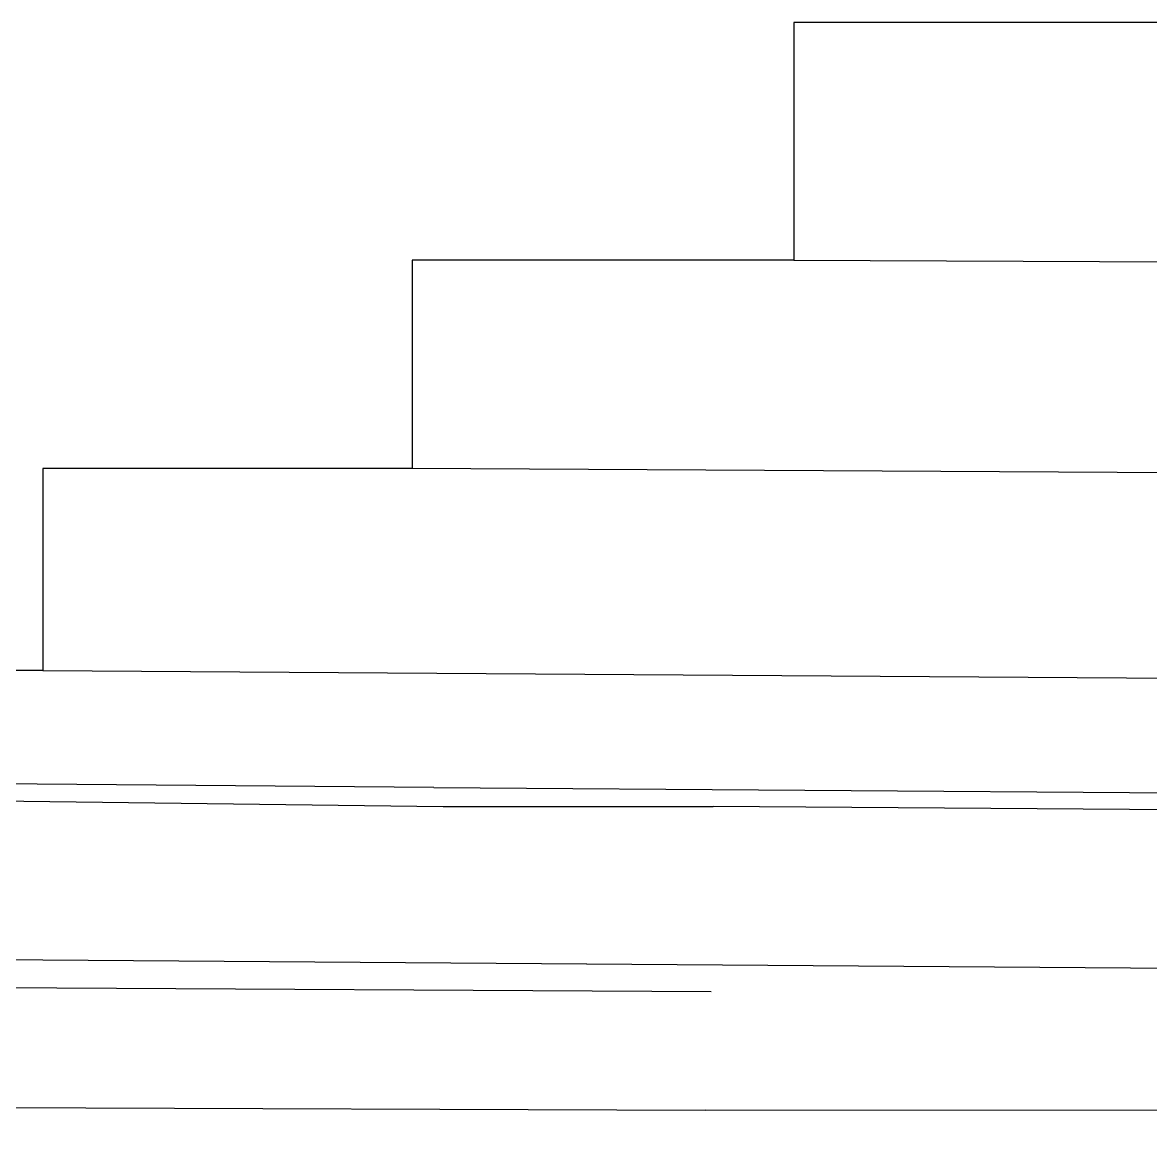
# Model space of a CAD drawing. Header units: millimetres. Extents: x 245 to 515, y 87 to 339.
# Drawn here: x 297.36 to 304.58, y 243.66 to 250.73 of the extents above; entities that cross this region are included whole.
import ezdxf

# ---------------------------------------------------------------- set-up
doc = ezdxf.new("R2010")
doc.units = ezdxf.units.MM
doc.layers.add('çziigi', color=10, linetype='Continuous')

msp = doc.modelspace()

# ---------------------------------------------------------------- linework, layer by layer
at = {"layer": 'çziigi'}
for p, q in [((304.9046, 250.7343), (302.3012, 250.7343)), ((302.3012, 250.7343), (302.3012, 249.2135)), ((302.3012, 249.2135), (299.8579, 249.2135)), ((299.8579, 249.2135), (299.8579, 247.8795)), ((302.3012, 249.2135), (430.1842, 248.595)), ((299.8579, 247.8795), (297.4928, 247.8795)), ((297.4928, 247.8795), (297.4928, 246.5846)), ((432.3442, 247.1073), (299.8579, 247.8795)), ((297.4928, 246.5846), (295.4501, 246.5846)), ((297.4928, 246.5846), (434.218, 245.6567)), ((299.9975, 245.8365), (295.3709, 245.8744)), ((299.9975, 245.8365), (427.6138, 244.917)), ((295.3714, 245.7747), (300.0564, 245.7134)), ((300.0564, 245.7134), (301.7856, 245.7134)), ((429.3502, 244.7939), (301.7856, 245.7134)), ((293.0012, 244.7668), (427.6324, 243.7579)), ((293.0316, 244.5784), (301.7719, 244.529)), ((293.0316, 243.8026), (301.7327, 243.7696)), ((436.375, 243.6589), (301.7327, 243.7696))]:
    msp.add_line(p, q, dxfattribs=at)

doc.saveas('drawing.dxf')
